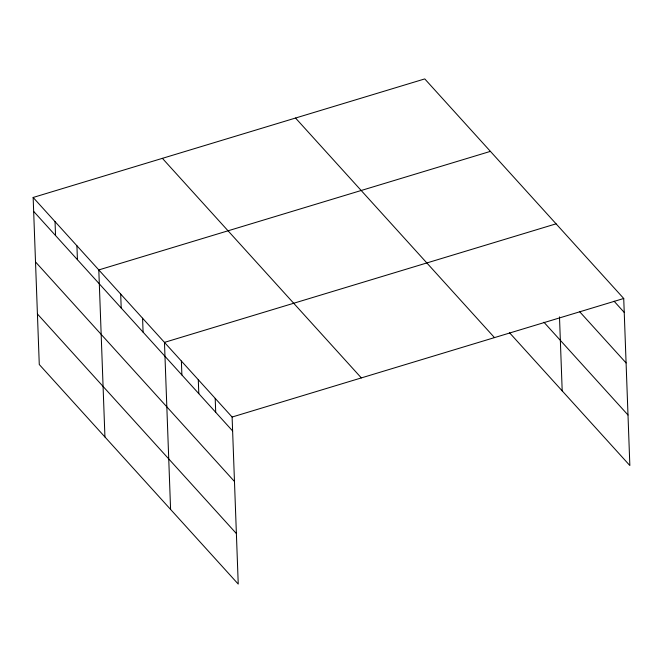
<?xml version="1.0" encoding="UTF-8"?>
<svg xmlns="http://www.w3.org/2000/svg" width="663" height="663" viewBox="0 0 663 663"><rect width="100%" height="100%" fill="white"/><g stroke="black" fill="none" stroke-linecap="round" stroke-linejoin="round"><path stroke-width="0.99" d="M33.15 197.466L232.108 417.035L238.241 584.086L39.274 364.517L33.15 197.466L424.759 78.914L623.726 298.483L629.85 465.534L509.54 332.768M490.421 151.371L98.804 269.924L104.936 436.975M556.075 223.829L164.465 342.381L170.59 509.433M232.108 417.035L623.726 298.483M614.087 301.217L624.231 312.414M579.412 311.436L626.087 362.943M543.933 322.235L627.994 415.005M295.532 118.031L494.49 337.608M162.385 158.341L361.343 377.91M33.664 211.398L232.622 430.967M35.512 261.926L234.478 481.495M37.426 313.989L236.384 533.558M559.489 316.873L562.199 390.88M215.202 398.372L215.707 412.303M198.287 379.708L198.801 393.64M181.38 361.045L181.886 374.976M142.578 318.223L143.092 332.155M120.691 294.074L121.205 308.005M76.925 245.766L77.43 259.697M55.037 221.616L55.543 235.547"/></g></svg>
